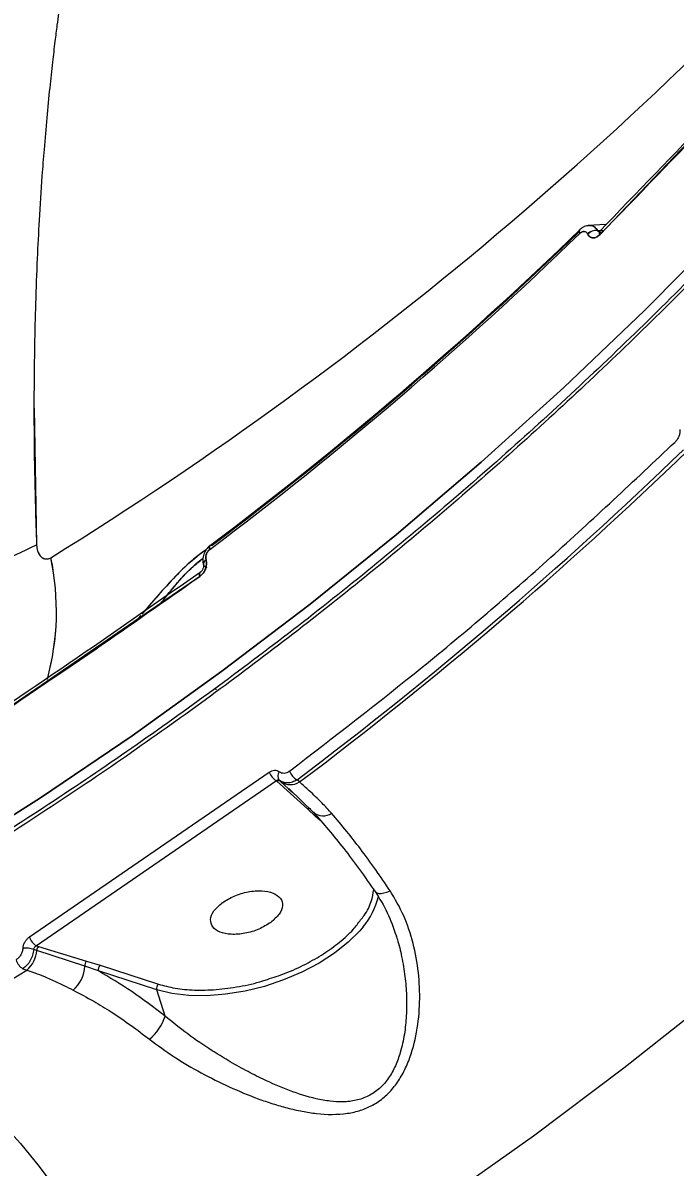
# Model space of a CAD drawing. Header units: millimetres. Extents: x -6332 to 8932, y -6739 to 7096.
# Drawn here: x -2411.1 to -2332.1, y -1940.8 to -1802 of the extents above; entities that cross this region are included whole.
import ezdxf

# ---------------------------------------------------------------- set-up
doc = ezdxf.new("R2010")
doc.units = ezdxf.units.MM
for name, color, linetype in [('DIKOM_ОБЪЕКТ', 7, 'Continuous'), ('DIKOM_РАЗМЕР_ЗОНА', 7, 'Continuous'), ('DIKOM_РАЗМЕР_ОБЪЕКТА', 7, 'Continuous')]:
    doc.layers.add(name, color=color, linetype=linetype)
doc.styles.add('style1', font='arial.ttf', dxfattribs={"width": 0.8})
doc.dimstyles.new('1-50', dxfattribs={"dimtxt": 300, "dimasz": 200, "dimexe": 100, "dimexo": 0, "dimgap": 100, "dimtad": 1, "dimtxsty": 'style1', "dimcen": 200, "dimclrd": 7, "dimclre": 7, "dimclrt": 7, "dimadec": 1, "dimazin": 2, "dimtfac": 1, "dimtmove": 0, "dimatfit": 2, "dimfxl": 0, "dimlwd": 25, "dimlwe": 18, "dimarcsym": 0})

# ---------------------------------------------------------------- blocks, each defined once
blk = doc.blocks.new('*D9')
at = {"layer": 'Defpoints', "color": 0, "transparency": 16777216}
for p in [(777.17, 5593.97), (-4228.73, -3389.78), (7301.72, -3389.78)]:
    blk.add_point(p, dxfattribs=at)
at = {"layer": 'DIKOM_РАЗМЕР_ОБЪЕКТА', "color": 7, "lineweight": 18, "transparency": 16777216}
for p, q in [((777.17, 5593.97), (7401.72, 5593.97)), ((-4228.73, -3389.78), (7401.72, -3389.78))]:
    blk.add_line(p, q, dxfattribs=at)
at = {"layer": 'DIKOM_РАЗМЕР_ОБЪЕКТА', "color": 7, "lineweight": 25, "transparency": 16777216}
blk.add_line((7301.72, 5393.97), (7301.72, -3189.78), dxfattribs=at)
at = {"layer": 'DIKOM_РАЗМЕР_ОБЪЕКТА', "color": 7, "transparency": 16777216}
for points in [[(7268.39, 5393.97), (7335.06, 5393.97), (7301.72, 5593.97)], [(7268.39, -3189.78), (7335.06, -3189.78), (7301.72, -3389.78)]]:
    blk.add_solid(points, dxfattribs=at)
at = {"layer": 'DIKOM_РАЗМЕР_ОБЪЕКТА', "color": 7, "transparency": 16777216, "insert": (7048.55, 1153.71), "char_height": 300, "attachment_point": 5, "rotation": 90, "style": 'style1'}
blk.add_mtext('9000', dxfattribs=at)
blk = doc.blocks.new('*D10')
at = {"layer": 'Defpoints', "color": 0, "transparency": 16777216}
for p in [(4034.78, 3636.59), (-4490.85, -1960.46), (4034.78, -5533.39)]:
    blk.add_point(p, dxfattribs=at)
at = {"layer": 'DIKOM_РАЗМЕР_ОБЪЕКТА', "color": 7, "lineweight": 18, "transparency": 16777216}
for p, q in [((4034.78, 3636.59), (4034.78, -5633.39)), ((-4490.85, -1960.46), (-4490.85, -5633.39))]:
    blk.add_line(p, q, dxfattribs=at)
at = {"layer": 'DIKOM_РАЗМЕР_ОБЪЕКТА', "color": 7, "lineweight": 25, "transparency": 16777216}
blk.add_line((-4290.85, -5533.39), (3834.78, -5533.39), dxfattribs=at)
at = {"layer": 'DIKOM_РАЗМЕР_ОБЪЕКТА', "color": 7, "transparency": 16777216}
for points in [[(-4290.85, -5500.05), (-4290.85, -5566.72), (-4490.85, -5533.39)], [(3834.78, -5500.05), (3834.78, -5566.72), (4034.78, -5533.39)]]:
    blk.add_solid(points, dxfattribs=at)
at = {"layer": 'DIKOM_РАЗМЕР_ОБЪЕКТА', "color": 7, "transparency": 16777216, "insert": (308.03, -5280.21), "char_height": 300, "attachment_point": 5, "style": 'style1'}
blk.add_mtext('8500', dxfattribs=at)
blk = doc.blocks.new('*D11')
at = {"layer": 'Defpoints', "color": 0, "transparency": 16777216}
for p in [(1114.35, 7096.35), (-4349.59, -4627.34), (8831.76, -4627.34)]:
    blk.add_point(p, dxfattribs=at)
at = {"layer": 'DIKOM_РАЗМЕР_ЗОНА', "color": 7, "lineweight": 18, "transparency": 16777216}
for p, q in [((1114.35, 7096.35), (8931.76, 7096.35)), ((-4349.59, -4627.34), (8931.76, -4627.34))]:
    blk.add_line(p, q, dxfattribs=at)
at = {"layer": 'DIKOM_РАЗМЕР_ЗОНА', "color": 7, "lineweight": 25, "transparency": 16777216}
blk.add_line((8831.76, 6896.35), (8831.76, -4427.34), dxfattribs=at)
at = {"layer": 'DIKOM_РАЗМЕР_ЗОНА', "color": 7, "transparency": 16777216}
for points in [[(8798.42, 6896.35), (8865.09, 6896.35), (8831.76, 7096.35)], [(8798.42, -4427.34), (8865.09, -4427.34), (8831.76, -4627.34)]]:
    blk.add_solid(points, dxfattribs=at)
at = {"layer": 'DIKOM_РАЗМЕР_ЗОНА', "color": 7, "transparency": 16777216, "insert": (8578.59, 1308.2), "char_height": 300, "attachment_point": 5, "rotation": 90, "style": 'style1'}
blk.add_mtext('11750', dxfattribs=at)
blk = doc.blocks.new('*D12')
at = {"layer": 'Defpoints', "color": 0, "transparency": 16777216}
for p in [(6134.38, 3354.85), (-6332, -2644.93), (6134.38, -6639)]:
    blk.add_point(p, dxfattribs=at)
at = {"layer": 'DIKOM_РАЗМЕР_ЗОНА', "color": 7, "lineweight": 18, "transparency": 16777216}
for p, q in [((6134.38, 3354.85), (6134.38, -6739)), ((-6332, -2644.93), (-6332, -6739))]:
    blk.add_line(p, q, dxfattribs=at)
at = {"layer": 'DIKOM_РАЗМЕР_ЗОНА', "color": 7, "lineweight": 25, "transparency": 16777216}
blk.add_line((-6132, -6639), (5934.38, -6639), dxfattribs=at)
at = {"layer": 'DIKOM_РАЗМЕР_ЗОНА', "color": 7, "transparency": 16777216}
for points in [[(-6132, -6605.67), (-6132, -6672.33), (-6332, -6639)], [(5934.38, -6605.67), (5934.38, -6672.33), (6134.38, -6639)]]:
    blk.add_solid(points, dxfattribs=at)
at = {"layer": 'DIKOM_РАЗМЕР_ЗОНА', "color": 7, "transparency": 16777216, "insert": (-98.81, -6385.83), "char_height": 300, "attachment_point": 5, "style": 'style1'}
blk.add_mtext('12500', dxfattribs=at)

msp = doc.modelspace()

# ---------------------------------------------------------------- linework, layer by layer
at = {"layer": 'DIKOM_ОБЪЕКТ', "color": 7, "linetype": 'Continuous', "lineweight": 15}
for p, q in [((-2316.775, -1802.004), (-2341.18, -1827.675)), ((-2340.456, -1826.462), (-2342.603, -1826.563)), ((-2341.48, -1827.178), (-2340.658, -1827.126)), ((-2341.48, -1827.178), (-2341.002, -1827.144)), ((-2341.471, -1827.197), (-2341.48, -1827.178)), ((-2341.203, -1827.238), (-2341.471, -1827.197)), ((-2341.136, -1827.369), (-2340.921, -1827.402)), ((-2342.676, -1827.598), (-2342.667, -1827.617)), ((-2342.667, -1827.617), (-2342.676, -1827.598)), ((-2409.777, -1848.721), (-2409.484, -1865.278)), ((-2388.935, -1867.144), (-2388.941, -1867.122)), ((-2388.941, -1867.122), (-2388.935, -1867.144)), ((-2389.259, -1867.712), (-2389.253, -1867.733)), ((-2389.135, -1867.889), (-2388.823, -1868.022)), ((-2389.028, -1867.936), (-2389.135, -1867.889)), ((-2389.702, -1869.127), (-2418.52, -1888.925)), ((-2387.69, -1882.866), (-2387.752, -1882.665)), ((-2410.345, -1912.845), (-2381.273, -1892.851)), ((-2380.402, -1893.91), (-2409.496, -1913.92)), ((-2380.345, -1893.96), (-2380.402, -1893.91)), ((-2376.65, -1897.309), (-2380.345, -1893.96)), ((-2380.079, -1893.825), (-2379.898, -1893.982)), ((-2377.599, -1894.048), (-2377.907, -1893.781)), ((-2379.898, -1893.982), (-2378.924, -1894.872)), ((-2378.924, -1894.872), (-2378.407, -1895.343)), ((-2378.91, -1894.86), (-2375.87, -1897.779)), ((-2375.658, -1898.217), (-2376.65, -1897.309)), ((-2375.124, -1898.678), (-2375.658, -1898.217)), ((-2409.468, -1914.473), (-2409.831, -1914.355)), ((-2409.496, -1913.92), (-2409.239, -1914.003)), ((-2403.641, -1916.39), (-2409.468, -1914.473)), ((-2409.239, -1914.003), (-2403.429, -1915.782)), ((-2403.429, -1915.782), (-2401.777, -1916.282)), ((-2411.138, -1916.702), (-2410.671, -1916.856)), ((-2401.985, -1916.957), (-2403.641, -1916.39)), ((-2394.902, -1919.241), (-2401.985, -1916.957)), ((-2401.777, -1916.282), (-2394.694, -1918.565)), ((-2393.91, -1922.442), (-2394.902, -1919.241))]:
    msp.add_line(p, q, dxfattribs=at)
at = {"layer": 'DIKOM_ОБЪЕКТ', "color": 7, "linetype": 'Continuous', "lineweight": 15, "flags": 128}
for points in [[(-2266.757, -1752.386), (-2274.436, -1763.829), (-2282.399, -1775.035), (-2290.638, -1785.995), (-2299.149, -1796.703), (-2307.926, -1807.152), (-2316.964, -1817.334), (-2326.256, -1827.243), (-2335.797, -1836.873), (-2345.58, -1846.217), (-2355.599, -1855.27), (-2365.847, -1864.025), (-2376.317, -1872.477), (-2387.003, -1880.619), (-2397.898, -1888.447), (-2408.994, -1895.955), (-2420.284, -1903.139), (-2431.762, -1909.994), (-2443.418, -1916.515), (-2455.246, -1922.699), (-2467.238, -1928.541), (-2479.386, -1934.036)], [(-2479.386, -1934.036), (-2467.238, -1928.541), (-2455.246, -1922.699), (-2443.418, -1916.515), (-2431.762, -1909.994), (-2420.284, -1903.139), (-2408.994, -1895.955), (-2397.898, -1888.447), (-2387.003, -1880.619), (-2376.317, -1872.477), (-2365.847, -1864.025), (-2355.599, -1855.27), (-2345.58, -1846.217), (-2335.797, -1836.873), (-2326.256, -1827.243), (-2316.964, -1817.334), (-2307.926, -1807.152), (-2299.149, -1796.703), (-2290.638, -1785.995), (-2282.399, -1775.035), (-2274.436, -1763.829), (-2266.757, -1752.386)], [(-2343.62, -1827.524), (-2343.654, -1827.435), (-2343.677, -1827.352), (-2343.688, -1827.277), (-2343.688, -1827.209), (-2343.675, -1827.151), (-2343.651, -1827.104), (-2343.615, -1827.067), (-2343.569, -1827.042)], [(-2341.18, -1827.675), (-2341.232, -1827.545), (-2341.258, -1827.431), (-2341.255, -1827.335), (-2341.225, -1827.262), (-2341.168, -1827.214), (-2341.086, -1827.192), (-2340.982, -1827.199), (-2340.86, -1827.232)], [(-2341.204, -1827.238), (-2341.225, -1827.262), (-2341.255, -1827.335), (-2341.258, -1827.431), (-2341.232, -1827.545), (-2341.18, -1827.675)], [(-2249.125, -1842.236), (-2258.105, -1852.898), (-2267.329, -1863.31), (-2276.792, -1873.467), (-2286.488, -1883.365), (-2296.412, -1892.997), (-2306.558, -1902.357), (-2316.922, -1911.442), (-2327.496, -1920.244), (-2338.276, -1928.761), (-2349.256, -1936.988), (-2360.429, -1944.92), (-2371.79, -1952.551), (-2383.331, -1959.879), (-2395.048, -1966.899)], [(-2388.474, -1865.843), (-2388.507, -1865.716), (-2388.52, -1865.602), (-2388.514, -1865.503), (-2388.488, -1865.423), (-2388.444, -1865.364), (-2388.383, -1865.328), (-2388.305, -1865.314), (-2388.214, -1865.325)], [(-2388.385, -1865.329), (-2388.432, -1865.355), (-2388.47, -1865.394), (-2388.497, -1865.443), (-2388.514, -1865.505), (-2388.52, -1865.578), (-2388.516, -1865.659), (-2388.5, -1865.747), (-2388.474, -1865.843)], [(-2389.702, -1869.127), (-2389.734, -1868.98), (-2389.741, -1868.851), (-2389.724, -1868.742), (-2389.682, -1868.659), (-2389.638, -1868.617)], [(-2389.256, -1867.722), (-2389.254, -1867.726), (-2389.238, -1867.765)], [(-2368.425, -1907.345), (-2368.393, -1907.381), (-2368.224, -1907.495), (-2367.992, -1907.555), (-2367.705, -1907.558), (-2367.373, -1907.505), (-2367.008, -1907.398), (-2366.621, -1907.241)], [(-2369.907, -1911.628), (-2370.311, -1912.107), (-2371.698, -1913.494), (-2373.352, -1914.809), (-2375.237, -1916.026), (-2377.312, -1917.118), (-2379.532, -1918.059), (-2381.847, -1918.831), (-2384.207, -1919.415), (-2386.56, -1919.8), (-2388.856, -1919.976), (-2391.042, -1919.941), (-2393.073, -1919.694), (-2394.902, -1919.241)], [(-2425.607, -1925.906), (-2423.31, -1927.224), (-2420.959, -1928.835), (-2418.576, -1930.725), (-2416.182, -1932.877), (-2413.798, -1935.27), (-2411.448, -1937.883), (-2409.151, -1940.693), (-2406.929, -1943.673), (-2404.803, -1946.797), (-2402.791, -1950.036), (-2400.912, -1953.36), (-2399.183, -1956.739), (-2397.62, -1960.143), (-2396.238, -1963.54), (-2395.048, -1966.899)]]:
    msp.add_lwpolyline(points, dxfattribs=at)
at = {"layer": 'DIKOM_ОБЪЕКТ', "color": 7, "linetype": 'Continuous', "lineweight": 15}
for centre, radius, start, end in [((-2650.165, -1476.055), 459.883, 301.8116, 319.00071), ((-2672.075, -1487.884), 472.17, 306.92866, 314.08598), ((-2671.802, -1487.995), 472.017, 306.92719, 314.03095), ((-2343.268, -1827.294), 0.42, 149.28317, 213.16014), ((-2341.652, -1828.601), 1.434, 83.10528, 135.56791), ((-2341.643, -1828.62), 1.434, 83.1078, 135.56538), ((-2672.506, -1487.958), 472.727, 306.9299, 314.08467), ((-2677.624, -1495.537), 498.426, 306.96505, 314.05005), ((-2677.434, -1495.427), 498.798, 306.94974, 314.06513), ((-2438.787, -1807.295), 64.968, 287.07619, 296.81079), ((-2388.294, -1865.606), 0.292, 74.25212, 108.3037), ((-2438.573, -1873.354), 31.502, 344.80624, 11.90097), ((-2438.616, -1873.355), 31.544, 344.86144, 11.88639), ((-2388.668, -1867.65), 0.594, 117.32536, 186.00967), ((-2388.688, -1867.631), 0.568, 116.42469, 192.71595), ((-2388.666, -1867.669), 0.59, 117.07358, 186.52316), ((-2388.679, -1867.656), 0.573, 116.48575, 190.8604), ((-2389.277, -1868.922), 0.472, 139.86004, 205.79767), ((-2379.466, -1892.253), 1.903, 198.30355, 240.54504), ((-2380.138, -1894.312), 0.408, 53.95114, 120.43373), ((-2379.44, -1893.332), 0.807, 139.75096, 217.69162), ((-2376.949, -1892.048), 1.98, 200.56153, 241.08304), ((-2378.7, -1892.33), 2.04, 234.05825, 302.66181), ((-2376.442, -1897.688), 0.432, 62.88276, 118.73608), ((-2374.73, -1896.249), 1.898, 231.20365, 302.46804), ((-2376.764, -1905.849), 8.968, 319.87903, 346.53578), ((-2408.451, -1912.224), 1.992, 198.14653, 238.36562), ((-2410.817, -1917.456), 3.254, 72.36282, 95.61917), ((-2412.852, -1914.26), 3.39, 310.03987, 356.40894), ((-2408.79, -1914.513), 0.679, 131.40037, 176.59294), ((-2410.116, -1915.075), 1.922, 196.29751, 237.85095), ((-2402.951, -1916.29), 0.697, 133.23329, 188.28465), ((-2670.804, -1504.411), 487.627, 300.188, 302.24009), ((-2407.682, -1916.203), 4.045, 310.3802, 357.35187), ((-2401.335, -1916.787), 0.672, 131.13871, 194.6146), ((-2394.251, -1919.071), 0.673, 131.16836, 194.63044), ((-2399.515, -1920.706), 5.868, 309.30462, 342.79197)]:
    msp.add_arc(centre, radius, start, end, dxfattribs=at)
for points, knots in [([(-2356.266, -1695.891), (-2357.149, -1696.5), (-2359.511, -1698.129), (-2363.197, -1701.188), (-2367.353, -1705.047), (-2371.021, -1708.945), (-2374.25, -1712.774), (-2377.08, -1716.451), (-2379.856, -1720.404), (-2382.515, -1724.561), (-2384.662, -1728.237), (-2386.342, -1731.319), (-2387.637, -1733.813), (-2388.918, -1736.408), (-2390.184, -1739.106), (-2391.432, -1741.91), (-2392.661, -1744.821), (-2394.085, -1748.388), (-2395.697, -1752.726), (-2397.472, -1757.967), (-2399.208, -1763.634), (-2400.837, -1769.565), (-2402.193, -1775.104), (-2403.315, -1780.177), (-2404.225, -1784.697), (-2405.155, -1789.775), (-2405.779, -1793.598), (-2406.177, -1796.25), (-2406.307, -1797.135), (-2406.437, -1798.037), (-2406.566, -1798.953), (-2406.695, -1799.887), (-2406.843, -1800.991), (-2407.032, -1802.441), (-2407.279, -1804.415), (-2407.576, -1806.942), (-2407.911, -1810.033), (-2408.256, -1813.556), (-2408.566, -1817.129), (-2408.881, -1821.257), (-2409.165, -1825.662), (-2409.426, -1830.819), (-2409.679, -1837.565), (-2409.826, -1846.029), (-2409.78, -1855.787), (-2409.58, -1862.196), (-2409.484, -1865.278)], [0, 0, 0, 0, 0.0240941, 0.0644714, 0.1054357, 0.1469873, 0.1778132, 0.2092597, 0.2413283, 0.2740215, 0.3054078, 0.3224549, 0.3397962, 0.357434, 0.3753679, 0.3935989, 0.4121245, 0.4309459, 0.4602825, 0.4910979, 0.5233903, 0.5571596, 0.5894124, 0.6125213, 0.6369144, 0.6591051, 0.689416, 0.6936646, 0.6979762, 0.7023527, 0.7067916, 0.7112971, 0.7158667, 0.7227302, 0.732138, 0.7440913, 0.7585898, 0.7756367, 0.7931614, 0.8078179, 0.8319613, 0.8525718, 0.8764834, 0.920692, 0.9618644, 1, 1, 1, 1]), ([(-2265.851, -1753.592), (-2270.346, -1760.288), (-2279.335, -1773.679), (-2293.912, -1792.827), (-2309.252, -1811.24), (-2325.404, -1828.818), (-2342.314, -1845.54), (-2359.957, -1861.368), (-2378.292, -1876.275), (-2397.285, -1890.226), (-2416.895, -1903.201), (-2437.093, -1915.148), (-2457.798, -1926.139), (-2472.014, -1932.573), (-2479.122, -1935.79)], [0, 0, 0, 0, 0.0833334, 0.1666661, 0.249999, 0.3333334, 0.4166673, 0.4999994, 0.5833335, 0.6666669, 0.7500002, 0.8333339, 0.9166667, 1, 1, 1, 1]), ([(-2265.973, -1753.201), (-2267.836, -1756.039), (-2271.959, -1762.32), (-2278.619, -1771.822), (-2285.898, -1781.746), (-2293.408, -1791.475), (-2301.14, -1801.005), (-2309.091, -1810.333), (-2317.257, -1819.451), (-2325.635, -1828.356), (-2334.221, -1837.041), (-2343.01, -1845.501), (-2351.998, -1853.732), (-2361.181, -1861.729), (-2370.554, -1869.485), (-2380.113, -1876.999), (-2389.854, -1884.264), (-2399.771, -1891.275), (-2409.86, -1898.03), (-2420.115, -1904.523), (-2430.532, -1910.75), (-2441.105, -1916.708), (-2451.827, -1922.394), (-2462.702, -1927.789), (-2471.757, -1932.051), (-2477.23, -1934.407), (-2478.987, -1935.163)], [0, 0, 0, 0, 0.0350796, 0.0776591, 0.1202693, 0.1629168, 0.2055945, 0.2483082, 0.2910551, 0.3338343, 0.3766468, 0.4194933, 0.4623723, 0.5052843, 0.5482294, 0.5912093, 0.634222, 0.677267, 0.7203471, 0.7634614, 0.8066089, 0.8497917, 0.8930068, 0.9362571, 0.9795423, 1, 1, 1, 1]), ([(-2316.806, -1801.576), (-2320.432, -1805.467), (-2328.445, -1814.068), (-2336.698, -1822.588), (-2341.217, -1827.252)], [0, 0, 0, 0, 0.4524876, 1, 1, 1, 1]), ([(-2341.18, -1827.675), (-2336.56, -1822.904), (-2328.311, -1814.385), (-2320.3, -1805.787), (-2316.775, -1802.004)], [0, 0, 0, 0, 0.5599991, 1, 1, 1, 1]), ([(-2342.442, -1826.563), (-2342.552, -1826.57), (-2342.768, -1826.585), (-2343.085, -1826.698), (-2343.378, -1826.858), (-2343.547, -1827.007), (-2343.63, -1827.08)], [0, 0, 0, 0, 0.2620745, 0.5165668, 0.7633372, 1, 1, 1, 1]), ([(-2343.62, -1827.524), (-2343.522, -1827.447), (-2343.325, -1827.292), (-2343.034, -1827.274), (-2342.809, -1827.383), (-2342.72, -1827.526), (-2342.676, -1827.598)], [0, 0, 0, 0, 0.2788845, 0.558744, 0.7795334, 1, 1, 1, 1]), ([(-2342.676, -1827.598), (-2342.727, -1827.517), (-2342.83, -1827.357), (-2343.077, -1827.268), (-2343.357, -1827.314), (-2343.532, -1827.454), (-2343.62, -1827.524)], [0, 0, 0, 0, 0.2502806, 0.4997798, 0.7495114, 1, 1, 1, 1]), ([(-2341.48, -1827.178), (-2341.616, -1827.003), (-2341.889, -1826.651), (-2342.38, -1826.509), (-2342.668, -1826.609), (-2342.757, -1826.64)], [0, 0, 0, 0, 0.4068538, 0.8169842, 1, 1, 1, 1]), ([(-2342.448, -1826.582), (-2342.419, -1826.576), (-2342.213, -1826.53), (-2341.841, -1826.708), (-2341.601, -1827.021), (-2341.48, -1827.178)], [0, 0, 0, 0, 0.0743607, 0.5369993, 1, 1, 1, 1]), ([(-2341.268, -1827.345), (-2341.281, -1827.344), (-2341.323, -1827.34), (-2341.381, -1827.311), (-2341.438, -1827.262), (-2341.46, -1827.219), (-2341.471, -1827.197)], [0, 0, 0, 0, 0.1374484, 0.4323175, 0.7199566, 1, 1, 1, 1]), ([(-2341.273, -1827.348), (-2341.318, -1827.335), (-2341.407, -1827.309), (-2341.45, -1827.234), (-2341.471, -1827.197)], [0, 0, 0, 0, 0.5044558, 1, 1, 1, 1]), ([(-2342.667, -1827.617), (-2342.574, -1827.755), (-2342.387, -1828.03), (-2341.955, -1828.107), (-2341.534, -1827.983), (-2341.298, -1827.777), (-2341.18, -1827.675)], [0, 0, 0, 0, 0.2799191, 0.5597298, 0.7798421, 1, 1, 1, 1]), ([(-2341.18, -1827.675), (-2341.315, -1827.79), (-2341.584, -1828.019), (-2342.028, -1828.111), (-2342.35, -1828.003), (-2342.556, -1827.816), (-2342.63, -1827.683), (-2342.667, -1827.617)], [0, 0, 0, 0, 0.2496996, 0.4991379, 0.7484768, 0.8741054, 1, 1, 1, 1]), ([(-2331.487, -1851.319), (-2331.49, -1851.457), (-2331.494, -1851.732), (-2331.617, -1852.147), (-2331.808, -1852.529), (-2331.987, -1852.726), (-2332.076, -1852.824)], [0, 0, 0, 0, 0.2502832, 0.5003703, 0.7506302, 1, 1, 1, 1]), ([(-2378.803, -1892.743), (-2373.41, -1888.58), (-2362.625, -1880.255), (-2347.034, -1866.936), (-2337.062, -1857.528), (-2332.076, -1852.824)], [0, 0, 0, 0, 0.3333341, 0.6666642, 1, 1, 1, 1]), ([(-2409.484, -1865.278), (-2409.484, -1865.28), (-2409.483, -1865.298), (-2409.472, -1865.571), (-2409.386, -1866.075), (-2409.069, -1866.678), (-2408.613, -1866.991), (-2408.202, -1867.02), (-2407.942, -1866.962), (-2407.813, -1866.892), (-2407.748, -1866.857)], [0, 0, 0, 0, 0.0017936, 0.0164745, 0.2503593, 0.5000044, 0.7457977, 0.8745752, 0.9368649, 1, 1, 1, 1]), ([(-2409.484, -1865.278), (-2409.457, -1865.541), (-2409.402, -1866.067), (-2409.117, -1866.582), (-2408.792, -1866.869), (-2408.489, -1866.999), (-2408.196, -1867.02), (-2407.94, -1866.961), (-2407.811, -1866.892), (-2407.748, -1866.857)], [0, 0, 0, 0, 0.2499403, 0.4992875, 0.6283995, 0.7496719, 0.8745537, 0.9390209, 1, 1, 1, 1]), ([(-2388.882, -1865.839), (-2389.344, -1866.176), (-2390.308, -1866.88), (-2391.715, -1868.169), (-2393.098, -1869.576), (-2394.789, -1871.438), (-2395.96, -1872.821), (-2396.712, -1873.71)], [0, 0, 0, 0, 0.1618179, 0.3372871, 0.5016441, 0.6796579, 1, 1, 1, 1]), ([(-2388.885, -1865.844), (-2389.669, -1866.441), (-2391.249, -1867.647), (-2393.467, -1869.956), (-2395.157, -1871.871), (-2396.085, -1872.97), (-2396.373, -1873.311)], [0, 0, 0, 0, 0.2869705, 0.578542, 0.8692039, 1, 1, 1, 1]), ([(-2388.426, -1865.35), (-2388.56, -1865.466), (-2388.845, -1865.715), (-2389.175, -1866.268), (-2389.33, -1866.837), (-2389.343, -1867.339), (-2389.286, -1867.588), (-2389.257, -1867.717)], [0, 0, 0, 0, 0.2013966, 0.4320538, 0.6967935, 0.8437138, 1, 1, 1, 1]), ([(-2388.941, -1867.122), (-2388.961, -1867), (-2389.002, -1866.757), (-2388.893, -1866.37), (-2388.708, -1866.05), (-2388.552, -1865.912), (-2388.474, -1865.843)], [0, 0, 0, 0, 0.2795821, 0.5596057, 0.7798487, 1, 1, 1, 1]), ([(-2388.474, -1865.843), (-2388.562, -1865.923), (-2388.739, -1866.082), (-2388.916, -1866.429), (-2388.999, -1866.799), (-2388.96, -1867.014), (-2388.941, -1867.122)], [0, 0, 0, 0, 0.2501436, 0.5000997, 0.7497037, 1, 1, 1, 1]), ([(-2394.365, -1872.331), (-2394.195, -1872.107), (-2393.644, -1871.384), (-2392.677, -1870.203), (-2391.441, -1868.817), (-2390.324, -1867.691), (-2389.588, -1867.136), (-2389.319, -1866.932)], [0, 0, 0, 0, 0.1171122, 0.3792477, 0.6098035, 0.8569624, 1, 1, 1, 1]), ([(-2393.652, -1871.415), (-2393.174, -1870.828), (-2392.195, -1869.627), (-2390.726, -1868.036), (-2389.722, -1867.259), (-2389.321, -1866.95)], [0, 0, 0, 0, 0.3650839, 0.7471748, 1, 1, 1, 1]), ([(-2389.702, -1869.127), (-2389.546, -1868.991), (-2389.234, -1868.717), (-2388.959, -1868.139), (-2388.853, -1867.588), (-2388.907, -1867.292), (-2388.935, -1867.144)], [0, 0, 0, 0, 0.2794881, 0.5589769, 0.7791732, 1, 1, 1, 1]), ([(-2388.935, -1867.144), (-2388.916, -1867.225), (-2388.878, -1867.389), (-2388.879, -1867.754), (-2388.99, -1868.231), (-2389.282, -1868.768), (-2389.562, -1869.007), (-2389.702, -1869.127)], [0, 0, 0, 0, 0.1256935, 0.2516086, 0.5008881, 0.7503548, 1, 1, 1, 1]), ([(-2389.658, -1868.633), (-2393.955, -1871.644), (-2403.452, -1878.296), (-2413.165, -1884.849), (-2418.483, -1888.436)], [0, 0, 0, 0, 0.4524807, 1, 1, 1, 1]), ([(-2389.251, -1867.739), (-2389.247, -1867.756), (-2389.239, -1867.792), (-2389.236, -1867.876), (-2389.248, -1867.984), (-2389.28, -1868.112), (-2389.336, -1868.252), (-2389.416, -1868.392), (-2389.519, -1868.523), (-2389.598, -1868.585), (-2389.638, -1868.617)], [0, 0, 0, 0, 0.0970642, 0.2003654, 0.3107984, 0.4310161, 0.5595028, 0.697883, 0.8451877, 1, 1, 1, 1]), ([(-2418.52, -1888.925), (-2413.082, -1885.256), (-2403.373, -1878.705), (-2393.88, -1872.054), (-2389.702, -1869.127)], [0, 0, 0, 0, 0.5599869, 1, 1, 1, 1]), ([(-2396.833, -1873.85), (-2396.845, -1873.864), (-2396.971, -1874.013), (-2397.087, -1874.149), (-2397.193, -1874.273)], [0, 0, 0, 0, 0.0919867, 1, 1, 1, 1]), ([(-2381.273, -1892.851), (-2381.169, -1892.788), (-2380.959, -1892.663), (-2380.631, -1892.603), (-2380.316, -1892.639), (-2380.143, -1892.754), (-2380.056, -1892.811)], [0, 0, 0, 0, 0.2504713, 0.500627, 0.7506022, 1, 1, 1, 1]), ([(-2380.402, -1893.91), (-2380.377, -1893.881), (-2380.327, -1893.824), (-2380.242, -1893.784), (-2380.157, -1893.777), (-2380.104, -1893.809), (-2380.079, -1893.825)], [0, 0, 0, 0, 0.2647768, 0.5209868, 0.7658364, 1, 1, 1, 1]), ([(-2377.907, -1893.781), (-2378.094, -1893.887), (-2378.469, -1894.1), (-2379.059, -1894.196), (-2379.622, -1894.127), (-2379.926, -1893.926), (-2380.079, -1893.825)], [0, 0, 0, 0, 0.2492462, 0.498621, 0.7489644, 1, 1, 1, 1]), ([(-2378.803, -1892.743), (-2378.91, -1892.812), (-2379.123, -1892.95), (-2379.462, -1893.019), (-2379.788, -1892.988), (-2379.967, -1892.87), (-2380.056, -1892.811)], [0, 0, 0, 0, 0.2508225, 0.5007291, 0.7505273, 1, 1, 1, 1]), ([(-2373.711, -1897.85), (-2374.097, -1897.429), (-2375.004, -1896.439), (-2376.346, -1895.184), (-2377.216, -1894.396), (-2377.599, -1894.048)], [0, 0, 0, 0, 0.292501, 0.6878377, 1, 1, 1, 1]), ([(-2375.923, -1897.724), (-2374.701, -1899.128), (-2372.253, -1901.944), (-2369.705, -1905.539), (-2368.428, -1907.341)], [0, 0, 0, 0, 0.4986591, 1, 1, 1, 1]), ([(-2366.621, -1907.241), (-2367.204, -1906.383), (-2368.409, -1904.609), (-2370.166, -1902.214), (-2371.956, -1899.908), (-2373.103, -1898.564), (-2373.711, -1897.85)], [0, 0, 0, 0, 0.2425563, 0.5016441, 0.7354567, 1, 1, 1, 1]), ([(-2395.798, -1925.247), (-2394.814, -1925.972), (-2392.844, -1927.424), (-2389.542, -1929.348), (-2386.127, -1931.06), (-2383.206, -1932.269), (-2380.856, -1933.077), (-2379.072, -1933.595), (-2377.305, -1934.001), (-2374.862, -1934.381), (-2372.458, -1934.417), (-2370.208, -1933.909), (-2368.691, -1933.266), (-2367.297, -1932.305), (-2366.095, -1931.037), (-2365.11, -1929.537), (-2364.096, -1927.356), (-2363.307, -1924.386), (-2362.961, -1920.757), (-2363.117, -1917.13), (-2363.763, -1913.61), (-2364.86, -1910.231), (-2366.033, -1908.239), (-2366.621, -1907.241)], [0, 0, 0, 0, 0.0625442, 0.1251608, 0.1872946, 0.2498009, 0.2813335, 0.3121031, 0.3441729, 0.3746029, 0.4413053, 0.4713131, 0.4998722, 0.5309471, 0.5626995, 0.5929407, 0.6253993, 0.6880151, 0.7506778, 0.8129522, 0.8755857, 0.9376339, 1, 1, 1, 1]), ([(-2386.966, -1908.697), (-2386.501, -1908.405), (-2385.571, -1907.822), (-2383.821, -1907.31), (-2382.135, -1907.177), (-2380.728, -1907.459), (-2379.824, -1908.112), (-2379.567, -1909.03), (-2379.958, -1910.091), (-2380.711, -1910.746), (-2381.088, -1911.073)], [0, 0, 0, 0, 0.1250127, 0.2500117, 0.3750085, 0.5000074, 0.6250221, 0.7500101, 0.8750101, 1, 1, 1, 1]), ([(-2370.2, -1910.782), (-2370.055, -1910.604), (-2369.448, -1909.858), (-2368.854, -1908.599), (-2368.681, -1907.574), (-2368.602, -1907.103)], [0, 0, 0, 0, 0.1450878, 0.6062992, 1, 1, 1, 1]), ([(-2368.428, -1907.341), (-2367.91, -1908.173), (-2366.87, -1909.843), (-2366.201, -1911.777), (-2365.866, -1912.747)], [0, 0, 0, 0, 0.4986772, 1, 1, 1, 1]), ([(-2381.088, -1911.073), (-2381.553, -1911.364), (-2382.483, -1911.948), (-2384.233, -1912.46), (-2385.92, -1912.592), (-2387.326, -1912.31), (-2388.23, -1911.658), (-2388.487, -1910.74), (-2388.096, -1909.678), (-2387.343, -1909.024), (-2386.966, -1908.697)], [0, 0, 0, 0, 0.1250154, 0.2500135, 0.3750095, 0.5000077, 0.6250216, 0.7500106, 0.8750097, 1, 1, 1, 1]), ([(-2381.504, -1917.985), (-2380.779, -1917.752), (-2379.168, -1917.234), (-2376.863, -1916.168), (-2374.64, -1914.896), (-2372.696, -1913.477), (-2371.164, -1912.091), (-2370.481, -1911.164), (-2370.2, -1910.782)], [0, 0, 0, 0, 0.1508158, 0.3349523, 0.51072, 0.6864765, 0.8706373, 1, 1, 1, 1]), ([(-2411.135, -1914.218), (-2411.114, -1914.083), (-2411.071, -1913.812), (-2410.894, -1913.426), (-2410.651, -1913.084), (-2410.447, -1912.925), (-2410.345, -1912.845)], [0, 0, 0, 0, 0.2501121, 0.5004782, 0.7504378, 1, 1, 1, 1]), ([(-2365.944, -1912.545), (-2365.877, -1912.743), (-2365.583, -1913.611), (-2365.183, -1915.312), (-2364.798, -1917.587), (-2364.606, -1919.997), (-2364.62, -1922.333), (-2364.856, -1924.65), (-2365.299, -1926.688), (-2365.948, -1928.482), (-2366.767, -1929.981), (-2367.858, -1931.257), (-2369.212, -1932.187), (-2370.48, -1932.623), (-2371.539, -1932.795), (-2372.58, -1932.862), (-2373.945, -1932.783), (-2376.112, -1932.393), (-2378.837, -1931.523), (-2381.668, -1930.295), (-2384.142, -1929.037), (-2386.212, -1927.874), (-2388.583, -1926.414), (-2391.205, -1924.641), (-2393.009, -1923.175), (-2393.91, -1922.442)], [0, 0, 0, 0, 0.0128987, 0.0567487, 0.1069901, 0.1538356, 0.2036879, 0.2486845, 0.2950931, 0.330498, 0.3657229, 0.4011241, 0.4364811, 0.4717639, 0.489016, 0.5072581, 0.5402381, 0.5777836, 0.6480934, 0.7183505, 0.7652388, 0.8140941, 0.8589186, 0.9295058, 1, 1, 1, 1]), ([(-2411.135, -1914.218), (-2411.157, -1914.357), (-2411.201, -1914.636), (-2411.387, -1915.032), (-2411.641, -1915.378), (-2411.854, -1915.535), (-2411.961, -1915.614)], [0, 0, 0, 0, 0.2508675, 0.5009418, 0.7505176, 1, 1, 1, 1]), ([(-2409.831, -1914.355), (-2409.865, -1914.588), (-2409.935, -1915.053), (-2410.23, -1915.716), (-2410.632, -1916.3), (-2410.97, -1916.568), (-2411.138, -1916.702)], [0, 0, 0, 0, 0.2513493, 0.501456, 0.7511272, 1, 1, 1, 1]), ([(-2409.831, -1914.355), (-2409.821, -1914.311), (-2409.802, -1914.221), (-2409.726, -1914.098), (-2409.623, -1913.992), (-2409.539, -1913.944), (-2409.496, -1913.92)], [0, 0, 0, 0, 0.2439851, 0.4914386, 0.7428818, 1, 1, 1, 1]), ([(-2410.671, -1916.856), (-2410.344, -1916.964), (-2409.634, -1917.201), (-2408.448, -1917.672), (-2407.28, -1918.192), (-2406.126, -1918.75), (-2405.436, -1919.096), (-2405.061, -1919.285)], [0, 0, 0, 0, 0.1767801, 0.3846558, 0.6416771, 0.8051874, 1, 1, 1, 1]), ([(-2393.91, -1922.442), (-2395.255, -1921.411), (-2397.94, -1919.355), (-2400.639, -1917.755), (-2401.985, -1916.957)], [0, 0, 0, 0, 0.5013468, 1, 1, 1, 1]), ([(-2394.694, -1918.565), (-2394.043, -1918.742), (-2392.71, -1919.106), (-2390.333, -1919.321), (-2387.701, -1919.271), (-2384.906, -1918.882), (-2382.799, -1918.436), (-2381.692, -1918.05), (-2381.504, -1917.985)], [0, 0, 0, 0, 0.180036, 0.3686642, 0.5634908, 0.7615746, 0.9596633, 1, 1, 1, 1]), ([(-2405.061, -1919.285), (-2404.226, -1919.724), (-2402.689, -1920.533), (-2400.333, -1921.985), (-2398.074, -1923.509), (-2396.536, -1924.683), (-2395.798, -1925.247)], [0, 0, 0, 0, 0.2715107, 0.4993478, 0.7596921, 1, 1, 1, 1]), ([(-2479.563, -1936.212), (-2479.267, -1938.127), (-2478.711, -1941.725), (-2477.872, -1946.804), (-2477.12, -1951.188), (-2476.466, -1954.864), (-2475.9, -1957.963), (-2474.741, -1964.169), (-2472.918, -1973.371), (-2470.249, -1985.74), (-2466.717, -2000.939), (-2461.995, -2019.452), (-2455.978, -2040.649), (-2449.565, -2061.285), (-2442.834, -2081.29), (-2435.6, -2101.272), (-2427.885, -2121.166), (-2419.707, -2140.927), (-2411.088, -2160.511), (-2402.045, -2179.868), (-2392.598, -2198.961), (-2382.777, -2217.726), (-2372.608, -2236.111), (-2362.128, -2254.057), (-2351.353, -2271.53), (-2340.313, -2288.486), (-2329.031, -2304.888), (-2317.535, -2320.694), (-2305.86, -2335.855), (-2294.04, -2350.326), (-2282.11, -2364.066), (-2270.094, -2377.052), (-2258.022, -2389.244), (-2245.916, -2400.625), (-2233.815, -2411.153), (-2221.752, -2420.8), (-2209.767, -2429.539), (-2197.884, -2437.344), (-2186.131, -2444.205), (-2174.535, -2450.103), (-2163.122, -2455.02), (-2151.927, -2458.945), (-2141.226, -2461.797), (-2131.031, -2463.647), (-2121.337, -2464.568), (-2113.686, -2464.591), (-2107.939, -2464.21), (-2104.082, -2463.784), (-2101.138, -2463.331), (-2098.925, -2462.925), (-2097.163, -2462.568), (-2094.972, -2462.069), (-2092.341, -2461.386), (-2089.577, -2460.577), (-2087.719, -2459.923), (-2086.86, -2459.619)], [0, 0, 0, 0, 0.0074882, 0.0140652, 0.0197222, 0.0244442, 0.0282356, 0.0316329, 0.0482403, 0.0633034, 0.0783673, 0.1052638, 0.1321598, 0.1566132, 0.1811119, 0.205585, 0.2300364, 0.2544886, 0.2789398, 0.303391, 0.3278498, 0.3523595, 0.3768158, 0.401268, 0.4257194, 0.4501715, 0.4746244, 0.4991041, 0.5235995, 0.5480531, 0.5725065, 0.5969613, 0.6214155, 0.6458734, 0.6703836, 0.6948535, 0.7193114, 0.7437693, 0.7682288, 0.7926891, 0.817164, 0.8416817, 0.8661483, 0.8889833, 0.9118196, 0.934657, 0.9447066, 0.9546912, 0.9638668, 0.9673555, 0.9718884, 0.9776536, 0.9846583, 0.9928988, 1, 1, 1, 1]), ([(-2085.655, -2459.26), (-2088.967, -2460.348), (-2095.563, -2462.515), (-2106.041, -2464.18), (-2116.841, -2464.697), (-2127.966, -2463.98), (-2139.359, -2462.091), (-2150.981, -2459.059), (-2162.788, -2454.926), (-2174.739, -2449.727), (-2186.796, -2443.51), (-2198.918, -2436.318), (-2211.067, -2428.197), (-2223.209, -2419.199), (-2235.308, -2409.368), (-2247.332, -2398.756), (-2259.248, -2387.415), (-2271.029, -2375.396), (-2282.643, -2362.747), (-2294.069, -2349.523), (-2305.277, -2335.771), (-2314.324, -2324.04), (-2321.292, -2314.639), (-2326.269, -2307.759), (-2331.183, -2300.8), (-2336.03, -2293.767), (-2340.812, -2286.666), (-2345.525, -2279.501), (-2351.443, -2270.29), (-2358.494, -2258.961), (-2366.573, -2245.426), (-2375.329, -2230.141), (-2384.65, -2213.063), (-2394.401, -2194.174), (-2403.642, -2175.238), (-2412.368, -2156.314), (-2419.977, -2138.826), (-2426.602, -2122.78), (-2432.363, -2108.145), (-2437.859, -2093.476), (-2443.083, -2078.795), (-2448.028, -2064.122), (-2452.689, -2049.479), (-2457.642, -2032.943), (-2462.729, -2014.566), (-2467.765, -1994.44), (-2472.189, -1974.565), (-2476.046, -1954.96), (-2478.097, -1942.176), (-2479.122, -1935.79)], [0, 0, 0, 0, 0.0271357, 0.0540497, 0.0807421, 0.1072129, 0.133462, 0.1594894, 0.1852952, 0.2108794, 0.2362418, 0.2613826, 0.286302, 0.3109992, 0.3354753, 0.3597296, 0.383762, 0.4075724, 0.4311621, 0.454529, 0.4776753, 0.5005994, 0.5112385, 0.521823, 0.5323524, 0.5428277, 0.5532485, 0.5636141, 0.5739263, 0.592688, 0.6112661, 0.6296613, 0.6544485, 0.6788948, 0.7029997, 0.7267635, 0.7501872, 0.7681702, 0.7861322, 0.8040722, 0.8219919, 0.83989, 0.8577659, 0.8756211, 0.9005808, 0.9254984, 0.950374, 0.9752076, 1, 1, 1, 1])]:
    msp.add_open_spline(points, degree=3, knots=knots, dxfattribs=at)

# ---------------------------------------------------------------- dimensions: what is measured, and where the dimension line sits
at = {"layer": 'DIKOM_РАЗМЕР_ЗОНА'}
dim = msp.add_linear_dim(base=(8831.757, -4627.344), p1=(1114.346, 7096.351), p2=(-4349.589, -4627.344), angle=90, text='11750', dimstyle='1-50', dxfattribs=at)
dim.commit()
dim.dimension.update_dxf_attribs({"geometry": '*D11', "text_midpoint": (8831.757, 1308.196), "dimtype": 160})
dim = msp.add_linear_dim(base=(6134.379, -6639), p1=(-6332, -2644.933), p2=(6134.379, 3354.853), text='12500', dimstyle='1-50', dxfattribs=at)
dim.commit()
dim.dimension.update_dxf_attribs({"geometry": '*D12', "text_midpoint": (-98.81, -6639), "dimtype": 160})
at = {"layer": 'DIKOM_РАЗМЕР_ОБЪЕКТА'}
dim = msp.add_linear_dim(base=(7301.722, -3389.779), p1=(777.17, 5593.968), p2=(-4228.728, -3389.779), angle=90, text='9000', dimstyle='1-50', dxfattribs=at)
dim.commit()
dim.dimension.update_dxf_attribs({"geometry": '*D9', "text_midpoint": (7301.722, 1153.714), "dimtype": 160})
dim = msp.add_linear_dim(base=(4034.777, -5533.386), p1=(-4490.848, -1960.464), p2=(4034.777, 3636.587), text='8500', dimstyle='1-50', dxfattribs=at)
dim.commit()
dim.dimension.update_dxf_attribs({"geometry": '*D10', "text_midpoint": (308.034, -5533.386), "dimtype": 160})

doc.saveas('drawing.dxf')
